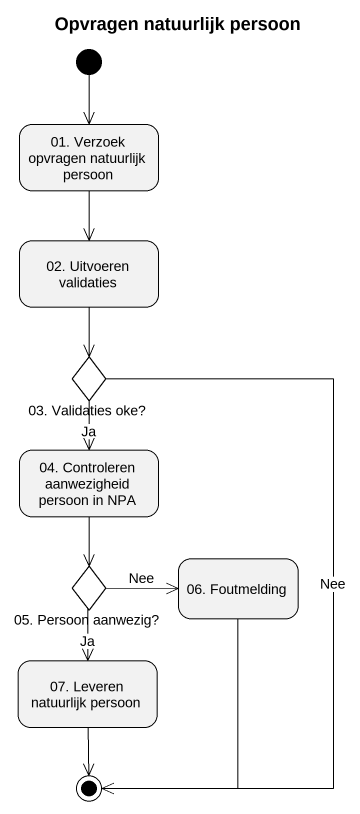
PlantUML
@startuml
title Opvragen natuurlijk persoon
hide empty description
state "01. Verzoek opvragen natuurlijk persoon" as s01_Verzoek_opvragen
state "02. Uitvoeren validaties" as s02_Uitvoeren_validaties
state "03. Validaties oke?" as c03_Validaties_oke <<choice>>
state "04. Controleren aanwezigheid persoon in NPA" as s04_Controleren_aanwezigheid
state "05. Persoon aanwezig?" as c05_Persoon_aanwezig <<choice>>
state "06. Foutmelding" as s06_Foutmelding
state "07. Leveren natuurlijk persoon" as s07_Leveren_natuurlijk
[*] --> s01_Verzoek_opvragen
s01_Verzoek_opvragen --> s02_Uitvoeren_validaties
s02_Uitvoeren_validaties --> c03_Validaties_oke
c03_Validaties_oke --> s04_Controleren_aanwezigheid : Ja
s04_Controleren_aanwezigheid --> c05_Persoon_aanwezig
c05_Persoon_aanwezig -right-> s06_Foutmelding : Nee
c05_Persoon_aanwezig --> s07_Leveren_natuurlijk : Ja
c03_Validaties_oke --> [*] : Nee
s06_Foutmelding --> [*]
s07_Leveren_natuurlijk --> [*]
@enduml
